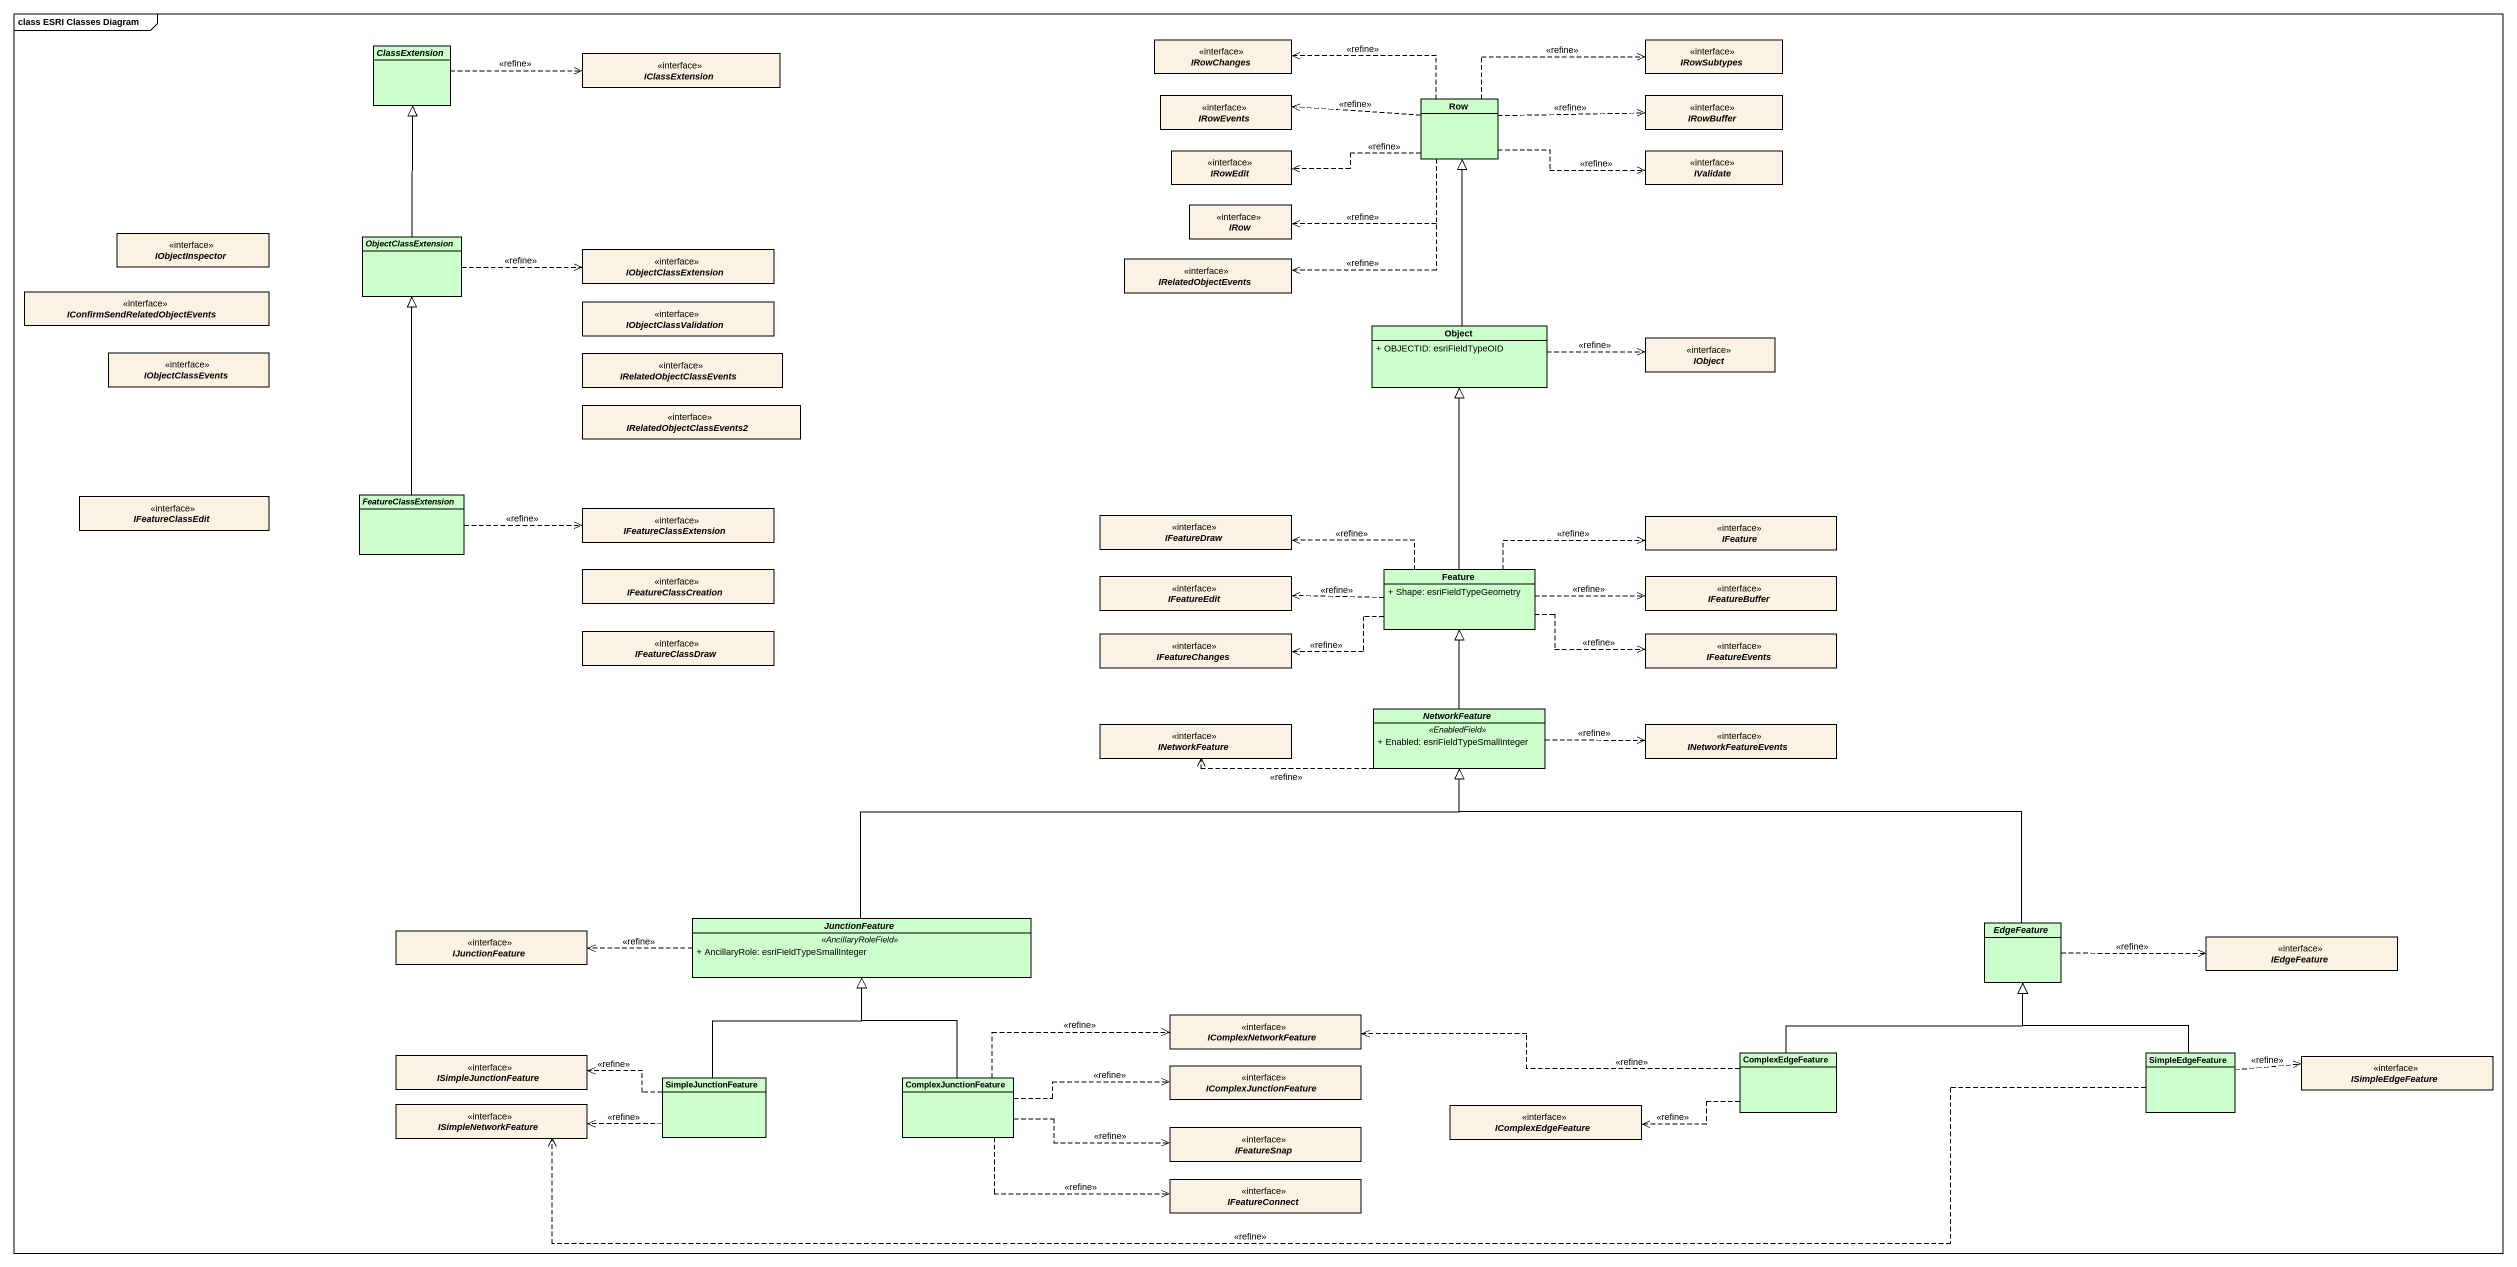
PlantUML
@startuml
mainframe class ESRI Classes Diagram
hide circle
hide empty members
skinparam classAttributeIconSize 0
abstract class ClassExtension #CCFFCC
interface IClassExtension <<interface>>
interface IRowChanges <<interface>>
interface IRowSubtypes <<interface>>
interface IRowEvents <<interface>>
class Row #CCFFCC
interface IRowBuffer <<interface>>
interface IRowEdit <<interface>>
interface IValidate <<interface>>
interface IRow <<interface>>
interface IObjectInspector <<interface>>
abstract class ObjectClassExtension #CCFFCC
interface IObjectClassExtension <<interface>>
interface "IConfirmSendRelatedObjectEvents" as IConfirmSendRelatedObjectEve <<interface>>
interface IRelatedObjectEvents <<interface>>
interface IObjectClassValidation <<interface>>
class "Object" as Object_ #CCFFCC {
  + OBJECTID: esriFieldTypeOID
}
interface IObjectClassEvents <<interface>>
interface IRelatedObjectClassEvents <<interface>>
interface IObject <<interface>>
interface IRelatedObjectClassEvents2 <<interface>>
interface IFeatureClassEdit <<interface>>
abstract class FeatureClassExtension #CCFFCC
interface IFeatureClassExtension <<interface>>
interface IFeatureDraw <<interface>>
interface IFeature <<interface>>
interface IFeatureClassCreation <<interface>>
interface IFeatureEdit <<interface>>
class Feature #CCFFCC {
  + Shape: esriFieldTypeGeometry
}
interface IFeatureBuffer <<interface>>
interface IFeatureClassDraw <<interface>>
interface IFeatureChanges <<interface>>
interface IFeatureEvents <<interface>>
abstract class NetworkFeature #CCFFCC {
  .. <<EnabledField>> ..
  + Enabled: esriFieldTypeSmallInteger
}
interface INetworkFeature <<interface>>
interface INetworkFeatureEvents <<interface>>
interface IJunctionFeature <<interface>>
abstract class JunctionFeature #CCFFCC {
  .. <<AncillaryRoleField>> ..
  + AncillaryRole: esriFieldTypeSmallInteger
}
abstract class EdgeFeature #CCFFCC
interface IEdgeFeature <<interface>>
interface IComplexNetworkFeature <<interface>>
interface ISimpleJunctionFeature <<interface>>
interface IComplexJunctionFeature <<interface>>
class ComplexEdgeFeature #CCFFCC
class SimpleEdgeFeature #CCFFCC
interface ISimpleEdgeFeature <<interface>>
interface ISimpleNetworkFeature <<interface>>
class SimpleJunctionFeature #CCFFCC
class ComplexJunctionFeature #CCFFCC
interface IComplexEdgeFeature <<interface>>
interface IFeatureSnap <<interface>>
interface IFeatureConnect <<interface>>
ClassExtension .right.> IClassExtension : <<refine>>
Row .left.> IRowChanges : <<refine>>
Row .right.> IRowSubtypes : <<refine>>
Row .left.> IRowEvents : <<refine>>
Row .right.> IRowBuffer : <<refine>>
Row .left.> IRowEdit : <<refine>>
Row .right.> IValidate : <<refine>>
Row .left.> IRow : <<refine>>
Row .left.> IRelatedObjectEvents : <<refine>>
ObjectClassExtension -up-|> ClassExtension
ObjectClassExtension .right.> IObjectClassExtension : <<refine>>
Object_ -up-|> Row
Object_ .right.> IObject : <<refine>>
FeatureClassExtension -up-|> ObjectClassExtension
FeatureClassExtension .right.> IFeatureClassExtension : <<refine>>
Feature -up-|> Object_
Feature .left.> IFeatureDraw : <<refine>>
Feature .right.> IFeature : <<refine>>
Feature .left.> IFeatureEdit : <<refine>>
Feature .right.> IFeatureBuffer : <<refine>>
Feature .left.> IFeatureChanges : <<refine>>
Feature .right.> IFeatureEvents : <<refine>>
NetworkFeature -up-|> Feature
NetworkFeature .left.> INetworkFeature : <<refine>>
NetworkFeature .right.> INetworkFeatureEvents : <<refine>>
JunctionFeature -right-|> NetworkFeature
JunctionFeature .left.> IJunctionFeature : <<refine>>
EdgeFeature -left-|> NetworkFeature
EdgeFeature .right.> IEdgeFeature : <<refine>>
ComplexEdgeFeature -right-|> EdgeFeature
ComplexEdgeFeature .left.> IComplexNetworkFeature : <<refine>>
ComplexEdgeFeature .left.> IComplexEdgeFeature : <<refine>>
SimpleEdgeFeature -up-|> EdgeFeature
SimpleEdgeFeature .right.> ISimpleEdgeFeature : <<refine>>
SimpleEdgeFeature .left.> ISimpleNetworkFeature : <<refine>>
SimpleJunctionFeature -up-|> JunctionFeature
SimpleJunctionFeature .left.> ISimpleJunctionFeature : <<refine>>
SimpleJunctionFeature .left.> ISimpleNetworkFeature : <<refine>>
ComplexJunctionFeature -up-|> JunctionFeature
ComplexJunctionFeature .right.> IComplexNetworkFeature : <<refine>>
ComplexJunctionFeature .right.> IComplexJunctionFeature : <<refine>>
ComplexJunctionFeature .right.> IFeatureSnap : <<refine>>
ComplexJunctionFeature .right.> IFeatureConnect : <<refine>>
@enduml
